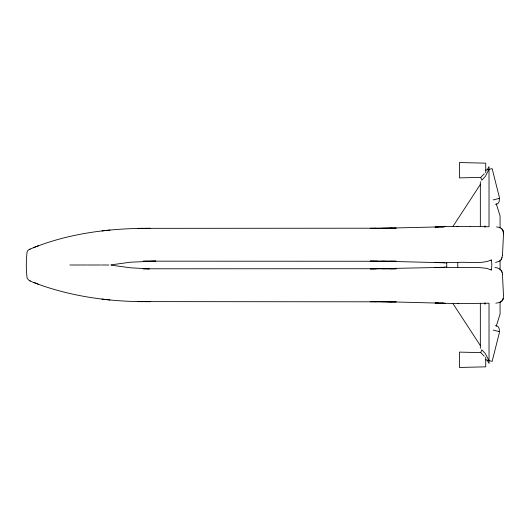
<?xml version="1.0" encoding="UTF-8"?>
<svg xmlns="http://www.w3.org/2000/svg" width="530" height="530" viewBox="0 0 530 530"><rect width="100%" height="100%" fill="white"/><g stroke="black" fill="none" stroke-linecap="round" stroke-linejoin="round"><path stroke-width="0.79" d="M502.466 255.645L503.5 233.935L503.116 231.034M457.734 267.537L457.821 262.396C468.533 261.78 481.386 264.251 491.25 260.058A11.395 5.631 -90 0 1 491.25 269.942L486.586 268.332L479.763 267.597L446.744 267.411L446.744 262.589L457.734 262.463M503.116 298.966L503.5 296.065L502.466 274.354M499.154 331.588C499.909 328.964 498.564 325.705 495.583 325.493M502.095 257.606L502.003 257.951M502.493 255.5L501.307 259.455M484.261 356.24L480.743 352.609L481.783 349.787L485.235 353.437L489.005 360.605M496.159 326.44L500.075 314.098L500.075 302.107M502.983 299.351L501.658 301.279M503.308 298.383L502.533 300.278M501.479 259.17L500.32 260.561M491.005 260.23L491.184 259.839M489.005 169.395L485.235 176.563L481.783 180.213L480.743 177.391L484.261 173.76M487.149 169.858L489.024 166.592L489.024 226.774L470.229 226.423M453.07 226.237L480.498 184.215M502.241 300.682L500.439 302.054M500.598 260.31L499.247 261.297L495.537 262.43M501.155 301.656L499.293 302.537L495.802 303.186M30.263 249.093C29.508 249.166 27.381 250.405 27.103 251.882C26.056 260.482 26.056 269.518 27.103 278.118C29.289 282.145 34.808 282.311 38.524 284.345C71.981 296.349 107.689 301.411 143.14 301.669M29.296 249.444C65.111 234.26 104.47 228.827 143.14 228.331M33.377 247.669L38.524 245.655M495.583 204.507C498.564 204.295 499.909 201.029 499.154 198.412M485.738 170.216L492.138 168.606L499.611 198.299L493.211 199.909M441.927 227.138L445.604 226.568L439.741 226.873M111.068 264.861L130.566 262.191L155.82 261.111L143.14 261.21L149.261 261.157M442.537 267.398L446.73 267.087M443.968 267.233L445.061 267.16M109.962 230.033L102.018 230.921M437.608 226.972L435.176 227.085L449.612 226.396L470.163 226.423M437.608 267.524L435.176 267.63L443.358 267.252M439.741 267.425L441.556 267.332M435.176 227.085L441.099 226.807M435.176 267.63L441.099 267.352M438.529 226.913L381.878 228.278M438.529 267.464L370.205 268.882L376.115 268.862M480.743 177.391L459.437 177.888L459.437 162.544L485.738 163.16L485.738 172.813M144.736 228.344L392.22 228.198M457.317 303.624L489.024 303.226L489.024 363.408L487.216 360.155M390.034 228.231L396.168 228.172L370.205 228.337L376.115 228.317M390.034 268.776L396.168 268.723L381.878 268.829M137.409 228.39L150.089 228.291M396.168 268.723L143.14 268.79L149.261 268.842L130.566 267.809L111.068 265.139M101.376 265L108.889 265M456.608 226.376L458.039 226.376M150.089 261.164L396.168 261.277L390.034 261.224M69.88 265L87.218 265M87.814 265L100.601 265M137.409 301.61L396.168 301.828L370.205 301.663L376.115 301.683M458.039 303.624L387.476 301.775M377.466 261.164L370.205 261.118L396.168 261.277M381.878 301.722L392.2 301.795M381.878 261.171L443.358 262.748M144.736 301.656L150.089 301.709M480.743 352.609L459.437 352.112L459.437 367.456L485.738 366.839L485.738 357.187M445.061 262.84L442.537 262.602M438.529 262.535L435.176 262.37L437.608 262.476M446.73 262.913L442.901 262.642M438.529 303.087L435.176 302.915L437.608 303.027M435.176 262.37L441.099 262.648M435.176 302.915L441.099 303.193M439.741 262.575L441.556 262.668M439.741 303.127L445.604 303.432L441.927 302.862M102.018 299.079L109.962 299.967M494.947 267.504C498.869 267.544 502.559 270.366 502.493 274.5M496.55 226.9C499.744 227.072 503.586 228.947 503.394 232.663M493.211 330.091L499.611 331.7L492.138 361.394L485.738 359.784M29.296 280.555L30.263 280.907M38.524 284.345L33.377 282.331M501.658 228.721L502.241 229.318M501.307 270.545L502.095 272.394M502.533 229.722L502.983 230.649M453.07 303.763L480.498 345.785M491.005 269.77L491.184 270.154M496.159 203.56L500.075 215.902L500.075 227.893M503.5 233.935L503.407 232.869M500.075 259.985L500.075 270.015M484.99 225.747L484.99 227.251M484.99 302.749L484.99 304.253M480.339 181.71L480.339 226.515M480.339 303.485L480.339 348.29"/></g></svg>
